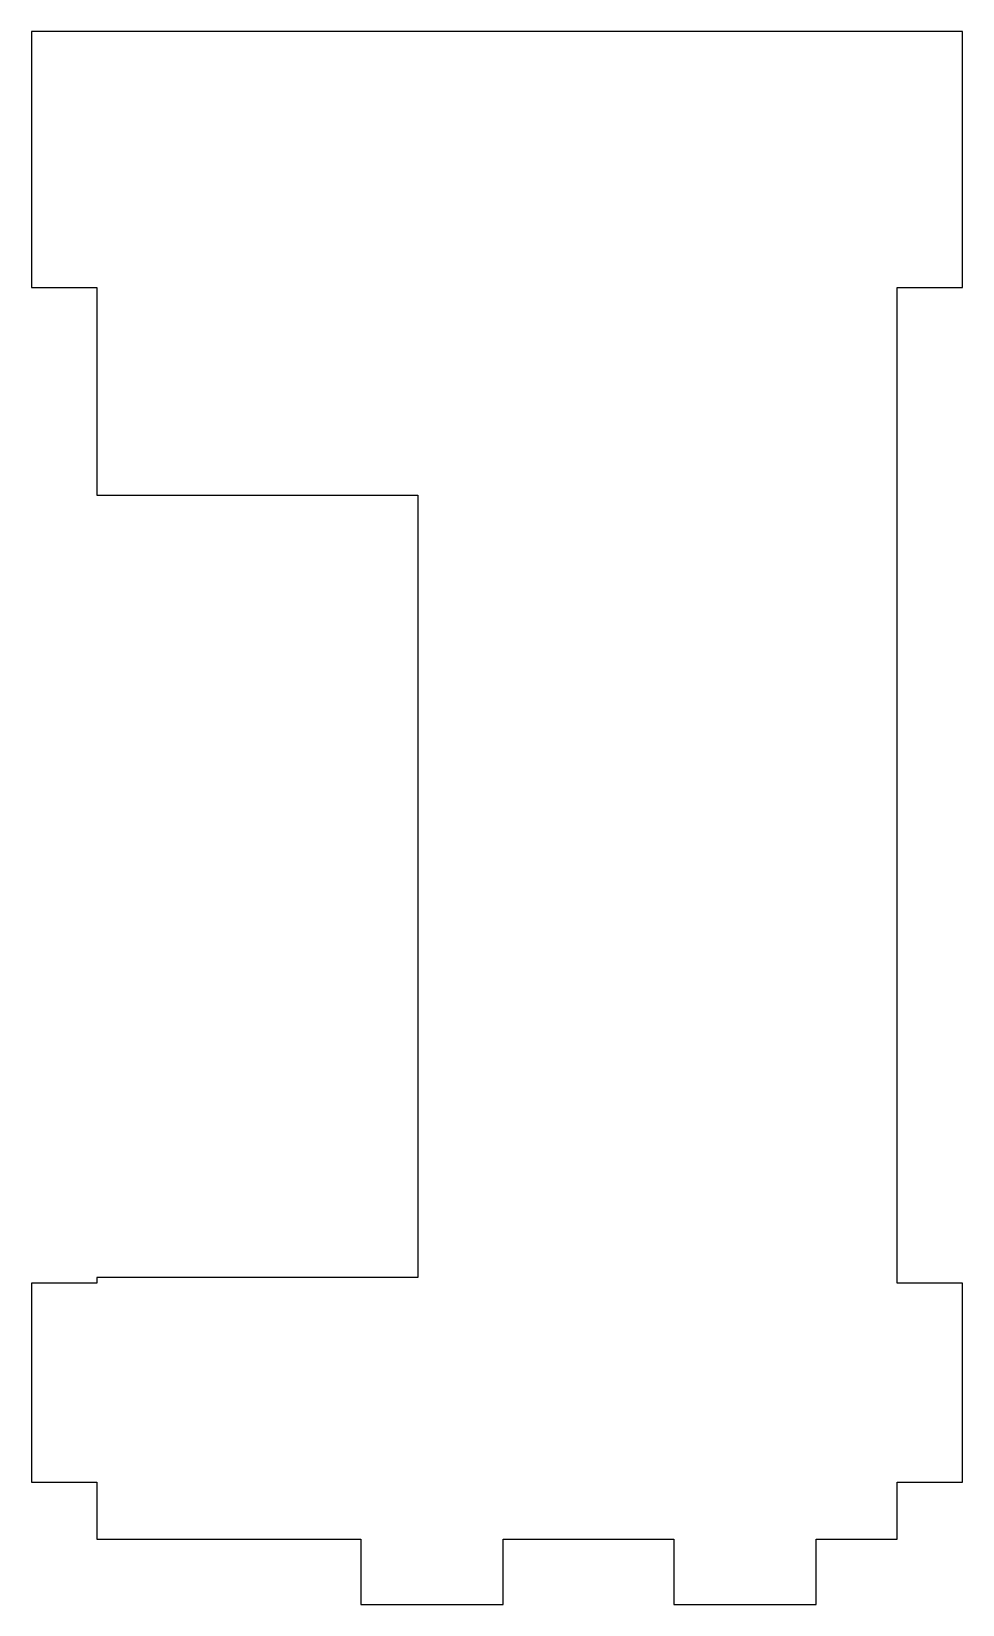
# Model space of a CAD drawing. Header units: metres. Extents: x 5 to 37.7, y 5 to 60.3.
import ezdxf

# ---------------------------------------------------------------- set-up
doc = ezdxf.new("R2010")
doc.units = ezdxf.units.M

msp = doc.modelspace()

# ---------------------------------------------------------------- linework, layer by layer
for p, q in [((37.7254, 60.2998), (4.9998, 60.2998)), ((4.9998, 60.2998), (4.9998, 51.2998)), ((37.7254, 51.2998), (37.7254, 60.2998)), ((4.9998, 51.2998), (7.29961, 51.2998)), ((7.29961, 51.2998), (7.29961, 44)), ((35.4246, 16.2998), (35.4246, 51.2998)), ((35.4246, 51.2998), (37.7254, 51.2998)), ((7.29961, 44), (18.575, 44)), ((18.575, 44), (18.575, 16.5)), ((7.29961, 16.2998), (4.9998, 16.2998)), ((4.9998, 16.2998), (4.9998, 9.2998)), ((18.575, 16.5), (7.29961, 16.5)), ((7.29961, 16.5), (7.29961, 16.2998)), ((37.7254, 16.2998), (35.4246, 16.2998)), ((37.7254, 9.2998), (37.7254, 16.2998)), ((4.9998, 9.2998), (7.29961, 9.2998)), ((7.29961, 9.2998), (7.29961, 7.2998)), ((35.4246, 7.2998), (35.4246, 9.2998)), ((35.4246, 9.2998), (37.7254, 9.2998)), ((7.29961, 7.2998), (16.575, 7.2998)), ((16.575, 7.2998), (16.575, 5)), ((21.575, 7.2998), (27.575, 7.2998)), ((21.575, 5), (21.575, 7.2998)), ((27.575, 7.2998), (27.575, 5)), ((32.575, 5), (32.575, 7.2998)), ((32.575, 7.2998), (35.4246, 7.2998)), ((16.575, 5), (21.575, 5)), ((27.575, 5), (32.575, 5))]:
    msp.add_line(p, q)

doc.saveas('drawing.dxf')
